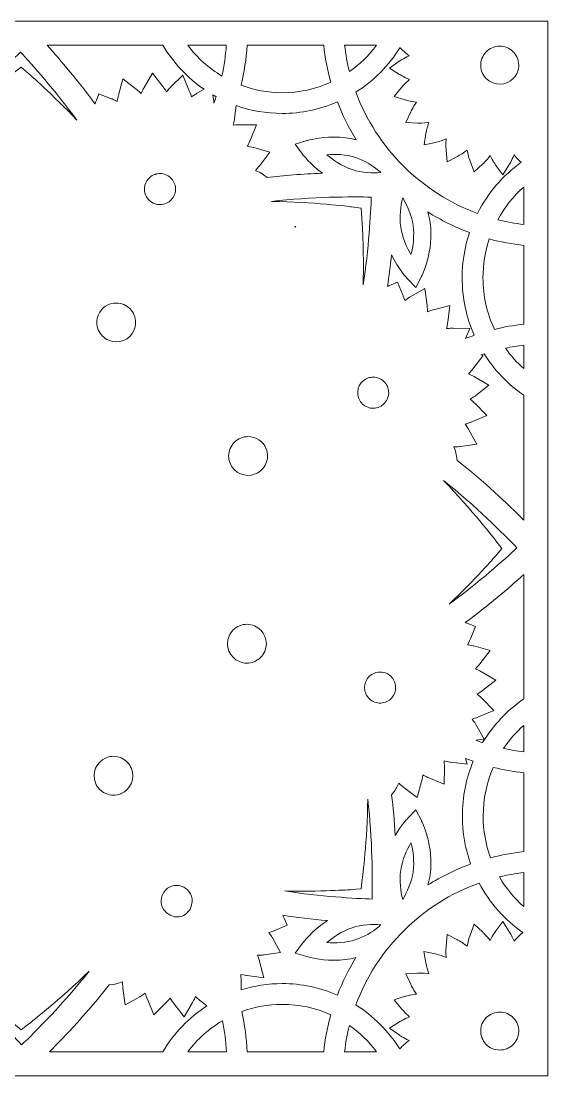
# Model space of a CAD drawing. Header units: millimetres. Extents: x 107 to 801, y -102 to 972.
# Drawn here: x 291.4 to 443.8, y -101.2 to 203.6 of the extents above; entities that cross this region are included whole.
import ezdxf

# ---------------------------------------------------------------- set-up
doc = ezdxf.new("R2010")
doc.units = ezdxf.units.MM
doc.header["$MEASUREMENT"] = 0
doc.layers.add('Layer 13', color=7, linetype='Continuous')

msp = doc.modelspace()

# ---------------------------------------------------------------- linework, layer by layer
at = {"layer": 'Layer 13', "lineweight": 0}
msp.add_lwpolyline([(138.98, 203.63), (138.98, -101.17), (443.78, -101.17), (443.78, 203.63), (138.98, 203.63)], dxfattribs=at)
for points, knots in [([(332.4, 196.63), (335.42, 191.56), (339.48, 187.24), (344.31, 183.94), (344.31, 183.94), (342.24, 182.76), (342.24, 182.76), (342.09, 182.68), (341.5, 182.34), (340.66, 181.73), (340.37, 182.72), (340.11, 183.36), (340.05, 183.52), (340.05, 183.52), (338.17, 187.99), (338.17, 187.99), (338.17, 187.99), (334.72, 184.59), (334.72, 184.59), (334.69, 184.57), (334.17, 184.06), (333.46, 183.18), (332.87, 184.15), (332.43, 184.72), (332.41, 184.75), (332.41, 184.75), (329.44, 188.59), (329.44, 188.59), (329.44, 188.59), (326.98, 184.41), (326.98, 184.41), (326.96, 184.38), (326.59, 183.75), (326.13, 182.72), (325.39, 183.44), (324.84, 183.86), (324.71, 183.97), (324.71, 183.97), (320.85, 186.9), (320.85, 186.9), (320.85, 186.9), (319.55, 182.23), (319.55, 182.23), (319.53, 182.13), (319.34, 181.45), (319.18, 180.38), (318.27, 180.88), (317.63, 181.15), (317.48, 181.21), (317.48, 181.21), (313.92, 182.66), (313.92, 182.66), (313.92, 182.66), (313.18, 180.78), (313.18, 180.78), (313.08, 180.52), (312.98, 180.26), (312.87, 180), (312.84, 179.91), (312.8, 179.82), (312.76, 179.73), (307.98, 186.27), (302.86, 192.26), (298.92, 196.63), (298.92, 196.63), (332.4, 196.63), (332.4, 196.63)], [0, 0, 0, 0, 1, 1, 1, 2, 2, 2, 3, 3, 3, 4, 4, 4, 5, 5, 5, 6, 6, 6, 7, 7, 7, 8, 8, 8, 9, 9, 9, 10, 10, 10, 11, 11, 11, 12, 12, 12, 13, 13, 13, 14, 14, 14, 15, 15, 15, 16, 16, 16, 17, 17, 17, 18, 18, 18, 19, 19, 19, 20, 20, 20, 21, 21, 21, 22, 22, 22, 22]), ([(350.74, 196.63), (350.55, 193.65), (350.12, 190.67), (349.48, 187.75), (345.66, 190.03), (342.29, 193.07), (339.62, 196.63), (339.62, 196.63), (350.74, 196.63), (350.74, 196.63)], [0, 0, 0, 0, 1, 1, 1, 2, 2, 2, 3, 3, 3, 3]), ([(356.76, 196.63), (356.76, 196.63), (378.93, 196.63), (378.93, 196.63), (379.31, 193.04), (380, 189.47), (380.98, 186), (376.54, 183.97), (371.81, 182.95), (366.9, 182.95), (362.82, 182.95), (358.82, 183.67), (355.02, 185.09), (355.94, 188.86), (356.52, 192.74), (356.76, 196.63)], [0, 0, 0, 0, 1, 1, 1, 2, 2, 2, 3, 3, 3, 4, 4, 4, 5, 5, 5, 5]), ([(394.19, 196.63), (392.01, 193.72), (389.34, 191.15), (386.37, 189.07), (385.73, 191.55), (385.26, 194.09), (384.96, 196.63), (384.96, 196.63), (394.19, 196.63), (394.19, 196.63)], [0, 0, 0, 0, 1, 1, 1, 2, 2, 2, 3, 3, 3, 3]), ([(400.99, 195.96), (400.99, 195.96), (401.14, 195.79), (401.14, 195.79), (401.19, 195.74), (402.08, 194.78), (403.6, 193.62), (401.88, 192.81), (400.81, 192.05), (400.75, 192.01), (400.75, 192.01), (398, 190.04), (398, 190.04), (398, 190.04), (400.85, 188.23), (400.85, 188.23), (401, 188.13), (402.08, 187.46), (403.78, 186.76), (402.33, 185.53), (401.49, 184.52), (401.45, 184.47), (401.45, 184.47), (399.31, 181.86), (399.31, 181.86), (399.31, 181.86), (402.53, 180.84), (402.53, 180.84), (402.6, 180.82), (403.85, 180.43), (405.74, 180.19), (404.66, 178.63), (404.12, 177.43), (404.09, 177.37), (404.09, 177.37), (402.7, 174.3), (402.7, 174.3), (402.7, 174.3), (406.07, 174.15), (406.07, 174.15), (406.24, 174.14), (407.52, 174.09), (409.35, 174.34), (408.71, 172.55), (408.49, 171.26), (408.48, 171.19), (408.48, 171.19), (407.94, 167.87), (407.94, 167.87), (407.94, 167.87), (411.23, 168.59), (411.23, 168.59), (411.41, 168.63), (412.66, 168.92), (414.35, 169.62), (414.2, 167.73), (414.32, 166.42), (414.33, 166.35), (414.33, 166.35), (414.67, 163.01), (414.67, 163.01), (414.67, 163.01), (417.66, 164.55), (417.66, 164.55), (417.81, 164.63), (418.94, 165.22), (420.4, 166.36), (420.75, 164.49), (421.21, 163.26), (421.24, 163.19), (421.24, 163.19), (422.43, 160.05), (422.43, 160.05), (422.43, 160.05), (424.89, 162.29), (424.89, 162.29), (424.94, 162.33), (425.18, 162.55), (425.56, 162.95), (425.91, 163.31), (426.47, 163.93), (427.1, 164.76), (427.89, 163.11), (428.62, 162.06), (428.73, 161.91), (428.73, 161.91), (430.69, 159.19), (430.69, 159.19), (430.69, 159.19), (432.51, 162.02), (432.51, 162.02), (432.61, 162.17), (433.29, 163.25), (433.98, 164.95), (434.88, 163.89), (435.67, 163.16), (436.05, 162.82), (430.72, 159.01), (426.38, 153.94), (423.41, 148.06), (415.44, 150.98), (408.06, 155.69), (402.01, 161.71), (395.94, 167.74), (391.18, 175.13), (388.22, 183.1), (393.39, 186.36), (397.78, 190.78), (400.99, 195.96)], [0, 0, 0, 0, 1, 1, 1, 2, 2, 2, 3, 3, 3, 4, 4, 4, 5, 5, 5, 6, 6, 6, 7, 7, 7, 8, 8, 8, 9, 9, 9, 10, 10, 10, 11, 11, 11, 12, 12, 12, 13, 13, 13, 14, 14, 14, 15, 15, 15, 16, 16, 16, 17, 17, 17, 18, 18, 18, 19, 19, 19, 20, 20, 20, 21, 21, 21, 22, 22, 22, 23, 23, 23, 24, 24, 24, 25, 25, 25, 26, 26, 26, 27, 27, 27, 28, 28, 28, 29, 29, 29, 30, 30, 30, 31, 31, 31, 32, 32, 32, 33, 33, 33, 34, 34, 34, 35, 35, 35, 36, 36, 36, 36]), ([(425.84, 194.67), (426.89, 195.77), (428.31, 196.38), (429.84, 196.38), (431.26, 196.38), (432.61, 195.84), (433.63, 194.87), (434.7, 193.87), (435.31, 192.51), (435.35, 191.04), (435.39, 189.57), (434.85, 188.18), (433.84, 187.12), (431.75, 184.92), (428.25, 184.83), (426.04, 186.91), (424.98, 187.92), (424.37, 189.28), (424.33, 190.75), (424.29, 192.21), (424.83, 193.6), (425.84, 194.67)], [0, 0, 0, 0, 1, 1, 1, 2, 2, 2, 3, 3, 3, 4, 4, 4, 5, 5, 5, 6, 6, 6, 7, 7, 7, 7]), ([(291.21, 194.67), (294.41, 191.21), (301.31, 183.53), (307.48, 175.05), (300.4, 182.52), (293.94, 188.13), (293.55, 188.46), (293.55, 188.46), (291.39, 190.33), (291.39, 190.33), (291.39, 190.33), (289.13, 188.59), (289.13, 188.59), (288.65, 188.22), (280.21, 181.71), (271.7, 173.37), (278.83, 182.47), (287.37, 190.97), (291.21, 194.67)], [0, 0, 0, 0, 1, 1, 1, 2, 2, 2, 3, 3, 3, 4, 4, 4, 5, 5, 5, 6, 6, 6, 6]), ([(347.83, 181.79), (347.61, 181.16), (347.39, 180.53), (347.16, 179.9), (347.14, 180.13), (347.12, 180.28), (347.11, 180.35), (347.11, 180.35), (346.84, 182.34), (346.84, 182.34), (347.16, 182.15), (347.49, 181.97), (347.83, 181.79)], [0, 0, 0, 0, 1, 1, 1, 2, 2, 2, 3, 3, 3, 4, 4, 4, 4]), ([(353.12, 175.46), (353.12, 175.46), (353.59, 179.22), (353.59, 179.22), (357.86, 177.71), (362.33, 176.95), (366.9, 176.95), (372.46, 176.95), (377.83, 178.07), (382.88, 180.28), (384.34, 176.48), (386.17, 172.82), (388.32, 169.35), (386.3, 169.87), (384.15, 170.13), (381.89, 170.13), (377.58, 170.13), (374.41, 169.18), (374.06, 169.08), (374.06, 169.08), (370.69, 168.04), (370.69, 168.04), (370.69, 168.04), (372.79, 165.2), (372.79, 165.2), (372.89, 165.06), (374.96, 162.29), (378.53, 159.67), (372.75, 159.45), (367.39, 159.03), (362.54, 158.41), (362.54, 158.41), (361.53, 159.24), (361.53, 159.24), (361.53, 159.24), (360.85, 159.66), (360.85, 159.66), (360.7, 159.74), (360.1, 160.09), (359.16, 160.5), (359.95, 161.33), (360.39, 161.9), (360.41, 161.93), (360.41, 161.93), (363.33, 165.79), (363.33, 165.79), (363.33, 165.79), (358.68, 167.09), (358.68, 167.09), (358.58, 167.11), (357.89, 167.3), (356.82, 167.47), (356.99, 167.79), (357.13, 168.06), (357.24, 168.28), (357.45, 168.7), (357.58, 168.99), (357.64, 169.14), (357.64, 169.14), (359.48, 173.66), (359.48, 173.66), (359.48, 173.66), (354.64, 173.7), (354.64, 173.7), (354.64, 173.7), (354.6, 173.7), (354.6, 173.7), (354.29, 173.7), (353.63, 173.68), (352.75, 173.59), (353, 174.6), (353.09, 175.29), (353.12, 175.46)], [0, 0, 0, 0, 1, 1, 1, 2, 2, 2, 3, 3, 3, 4, 4, 4, 5, 5, 5, 6, 6, 6, 7, 7, 7, 8, 8, 8, 9, 9, 9, 10, 10, 10, 11, 11, 11, 12, 12, 12, 13, 13, 13, 14, 14, 14, 15, 15, 15, 16, 16, 16, 17, 17, 17, 18, 18, 18, 19, 19, 19, 20, 20, 20, 21, 21, 21, 22, 22, 22, 23, 23, 23, 24, 24, 24, 24]), ([(387.12, 160.73), (384.15, 161.71), (381.67, 163.43), (379.83, 165.03), (382.26, 165.24), (385.28, 165.15), (388.25, 164.17), (390.66, 163.38), (393.02, 162.01), (395.27, 160.09), (395.34, 160.02), (395.41, 159.94), (395.48, 159.87), (393.07, 159.67), (390.08, 159.76), (387.12, 160.73)], [0, 0, 0, 0, 1, 1, 1, 2, 2, 2, 3, 3, 3, 4, 4, 4, 5, 5, 5, 5]), ([(329.58, 151.06), (327.35, 152.16), (326.44, 154.87), (327.54, 157.09), (328.07, 158.16), (328.99, 158.97), (330.13, 159.35), (330.6, 159.51), (331.09, 159.59), (331.57, 159.59), (332.25, 159.59), (332.93, 159.43), (333.56, 159.12), (334.59, 158.6), (335.38, 157.72), (335.78, 156.64), (336.21, 155.46), (336.14, 154.2), (335.59, 153.08), (335.06, 152.01), (334.14, 151.21), (333, 150.83), (331.87, 150.44), (330.65, 150.53), (329.58, 151.06)], [0, 0, 0, 0, 1, 1, 1, 2, 2, 2, 3, 3, 3, 4, 4, 4, 5, 5, 5, 6, 6, 6, 7, 7, 7, 8, 8, 8, 8]), ([(436.78, 144.87), (434.25, 145.16), (431.74, 145.63), (429.26, 146.25), (431.2, 149.79), (433.76, 153.01), (436.78, 155.68), (436.78, 155.68), (436.78, 144.87), (436.78, 144.87)], [0, 0, 0, 0, 1, 1, 1, 2, 2, 2, 3, 3, 3, 3]), ([(363.85, 151.51), (375.31, 152.91), (387.36, 152.88), (392.69, 152.77), (392.51, 148.07), (391.95, 137.76), (390.32, 127.4), (390.6, 137.69), (389.99, 146.22), (389.95, 146.73), (389.95, 146.73), (389.75, 149.57), (389.75, 149.57), (389.75, 149.57), (386.92, 149.95), (386.92, 149.95), (386.45, 150.01), (375.77, 151.39), (363.85, 151.51)], [0, 0, 0, 0, 1, 1, 1, 2, 2, 2, 3, 3, 3, 4, 4, 4, 5, 5, 5, 6, 6, 6, 6]), ([(404.17, 136.17), (402.91, 138.25), (401.64, 140.99), (401.19, 144.09), (400.74, 147.19), (401.17, 150.17), (401.79, 152.53), (403.05, 150.44), (404.32, 147.71), (404.77, 144.61), (404.77, 144.61), (404.77, 144.61), (404.77, 144.61), (405.22, 141.51), (404.79, 138.53), (404.17, 136.17)], [0, 0, 0, 0, 1, 1, 1, 2, 2, 2, 3, 3, 3, 4, 4, 4, 5, 5, 5, 5]), ([(416.33, 114.89), (416.31, 114.89), (416.29, 114.89), (416.27, 114.89), (416.06, 114.89), (415.4, 114.88), (414.44, 114.78), (414.69, 115.78), (414.78, 116.47), (414.8, 116.64), (414.8, 116.64), (415.42, 121.44), (415.42, 121.44), (415.42, 121.44), (410.72, 120.23), (410.72, 120.23), (410.68, 120.22), (409.98, 120.04), (408.93, 119.63), (408.91, 120.76), (408.81, 121.48), (408.8, 121.52), (408.8, 121.52), (408.15, 126.32), (408.15, 126.32), (408.15, 126.32), (403.92, 123.93), (403.92, 123.93), (403.78, 123.85), (403.18, 123.5), (402.35, 122.9), (402.04, 123.99), (401.76, 124.65), (401.74, 124.69), (401.74, 124.69), (400.26, 128.22), (400.26, 128.22), (400.26, 128.22), (398.4, 127.42), (398.4, 127.42), (398.15, 127.3), (397.89, 127.19), (397.63, 127.09), (397.63, 127.09), (397.36, 126.97), (397.36, 126.97), (397.81, 129.85), (398.2, 132.9), (398.54, 136.07), (400.53, 131.96), (403, 129.34), (403.13, 129.2), (403.13, 129.2), (405.56, 126.65), (405.56, 126.65), (405.56, 126.65), (407.17, 129.79), (407.17, 129.79), (407.32, 130.09), (410.9, 137.22), (409.72, 145.33), (409.56, 146.38), (409.33, 147.43), (409.03, 148.48), (412.83, 146.08), (416.88, 144.08), (421.09, 142.51), (419.69, 138.31), (418.98, 133.92), (418.98, 129.45), (418.98, 123.66), (420.15, 118.08), (422.46, 112.84), (421.62, 112.55), (420.79, 112.25), (419.98, 111.93), (419.98, 111.93), (421.17, 114.84), (421.17, 114.84), (421.17, 114.84), (416.33, 114.89), (416.33, 114.89)], [0, 0, 0, 0, 1, 1, 1, 2, 2, 2, 3, 3, 3, 4, 4, 4, 5, 5, 5, 6, 6, 6, 7, 7, 7, 8, 8, 8, 9, 9, 9, 10, 10, 10, 11, 11, 11, 12, 12, 12, 13, 13, 13, 14, 14, 14, 15, 15, 15, 16, 16, 16, 17, 17, 17, 18, 18, 18, 19, 19, 19, 20, 20, 20, 21, 21, 21, 22, 22, 22, 23, 23, 23, 24, 24, 24, 25, 25, 25, 26, 26, 26, 27, 27, 27, 27]), ([(370.88, 144.29), (370.8, 144.21), (370.73, 144.12), (370.66, 144.04), (370.64, 144.13), (370.62, 144.22), (370.59, 144.3), (370.68, 144.3), (370.78, 144.29), (370.88, 144.29)], [0, 0, 0, 0, 1, 1, 1, 2, 2, 2, 3, 3, 3, 3]), ([(436.78, 116.04), (433.93, 115.74), (431.08, 115.24), (428.29, 114.56), (426.1, 119.23), (424.99, 124.24), (424.99, 129.45), (424.99, 133.3), (425.61, 137.07), (426.82, 140.68), (430.09, 139.81), (433.43, 139.18), (436.78, 138.83), (436.78, 138.83), (436.78, 116.04), (436.78, 116.04)], [0, 0, 0, 0, 1, 1, 1, 2, 2, 2, 3, 3, 3, 4, 4, 4, 5, 5, 5, 5]), ([(316.72, 111.39), (315.33, 111.98), (314.26, 113.06), (313.7, 114.45), (313.14, 115.84), (313.15, 117.37), (313.74, 118.75), (314.62, 120.83), (316.65, 122.17), (318.92, 122.17), (319.66, 122.17), (320.38, 122.02), (321.06, 121.74), (321.06, 121.74), (321.09, 121.73), (321.09, 121.73), (322.47, 121.14), (323.54, 120.05), (324.11, 118.66), (324.67, 117.27), (324.66, 115.75), (324.07, 114.37), (322.87, 111.53), (319.58, 110.19), (316.72, 111.39)], [0, 0, 0, 0, 1, 1, 1, 2, 2, 2, 3, 3, 3, 4, 4, 4, 5, 5, 5, 6, 6, 6, 7, 7, 7, 8, 8, 8, 8]), ([(436.78, 103.22), (434.79, 104.98), (433.01, 106.95), (431.47, 109.12), (433.24, 109.5), (435.01, 109.79), (436.78, 110), (436.78, 110), (436.78, 103.22), (436.78, 103.22)], [0, 0, 0, 0, 1, 1, 1, 2, 2, 2, 3, 3, 3, 3]), ([(436.78, 59.42), (432.34, 63.88), (425.13, 70.78), (417.48, 76.7), (417.48, 76.7), (417.36, 78.01), (417.36, 78.01), (417.36, 78.01), (417.18, 78.77), (417.18, 78.77), (417.13, 78.93), (416.95, 79.6), (416.58, 80.57), (417.62, 80.59), (418.3, 80.67), (418.47, 80.7), (418.47, 80.7), (423.26, 81.35), (423.26, 81.35), (423.26, 81.35), (420.89, 85.56), (420.89, 85.56), (420.87, 85.59), (420.52, 86.23), (419.84, 87.15), (420.19, 87.25), (420.49, 87.35), (420.72, 87.43), (421.16, 87.58), (421.46, 87.69), (421.6, 87.75), (421.6, 87.75), (426.1, 89.64), (426.1, 89.64), (426.1, 89.64), (422.71, 93.1), (422.71, 93.1), (422.59, 93.22), (422.1, 93.71), (421.3, 94.36), (422.19, 94.9), (422.74, 95.31), (422.88, 95.42), (422.88, 95.42), (426.7, 98.39), (426.7, 98.39), (426.7, 98.39), (422.53, 100.84), (422.53, 100.84), (422.5, 100.86), (421.88, 101.23), (420.84, 101.69), (421.55, 102.44), (421.98, 102.98), (422.09, 103.12), (422.09, 103.12), (425.02, 106.98), (425.02, 106.98), (425.02, 106.98), (424.39, 107.15), (424.39, 107.15), (424.69, 107.26), (425, 107.36), (425.32, 107.47), (428.28, 102.78), (432.22, 98.68), (436.78, 95.56), (436.78, 95.56), (436.78, 59.42), (436.78, 59.42)], [0, 0, 0, 0, 1, 1, 1, 2, 2, 2, 3, 3, 3, 4, 4, 4, 5, 5, 5, 6, 6, 6, 7, 7, 7, 8, 8, 8, 9, 9, 9, 10, 10, 10, 11, 11, 11, 12, 12, 12, 13, 13, 13, 14, 14, 14, 15, 15, 15, 16, 16, 16, 17, 17, 17, 18, 18, 18, 19, 19, 19, 20, 20, 20, 21, 21, 21, 22, 22, 22, 23, 23, 23, 23]), ([(397.49, 97.69), (397.86, 96.6), (397.79, 95.42), (397.31, 94.37), (396.78, 93.23), (395.84, 92.39), (394.66, 91.99), (393.53, 91.61), (392.31, 91.69), (391.24, 92.22), (390.16, 92.76), (389.36, 93.67), (388.98, 94.81), (388.19, 97.16), (389.46, 99.72), (391.81, 100.51), (392.27, 100.67), (392.76, 100.75), (393.24, 100.75), (393.93, 100.75), (394.6, 100.59), (395.23, 100.28), (396.31, 99.75), (397.11, 98.83), (397.49, 97.69)], [0, 0, 0, 0, 1, 1, 1, 2, 2, 2, 3, 3, 3, 4, 4, 4, 5, 5, 5, 6, 6, 6, 7, 7, 7, 8, 8, 8, 8]), ([(351.87, 80.15), (352.45, 81.53), (353.54, 82.6), (354.93, 83.16), (355.6, 83.43), (356.3, 83.57), (357.02, 83.57), (359.31, 83.57), (361.36, 82.21), (362.22, 80.12), (362.22, 80.12), (362.24, 80.07), (362.24, 80.07), (362.8, 78.68), (362.79, 77.15), (362.2, 75.77), (361.62, 74.39), (360.53, 73.32), (359.14, 72.76), (356.29, 71.6), (353.01, 72.98), (351.83, 75.85), (351.27, 77.24), (351.28, 78.77), (351.87, 80.15)], [0, 0, 0, 0, 1, 1, 1, 2, 2, 2, 3, 3, 3, 4, 4, 4, 5, 5, 5, 6, 6, 6, 7, 7, 7, 8, 8, 8, 8]), ([(415.2, 35.13), (422.67, 42.21), (428.28, 48.67), (428.61, 49.06), (428.61, 49.06), (430.47, 51.22), (430.47, 51.22), (430.47, 51.22), (428.74, 53.48), (428.74, 53.48), (428.37, 53.96), (421.87, 62.39), (413.53, 70.9), (422.62, 63.78), (431.12, 55.24), (434.82, 51.4), (431.36, 48.2), (423.68, 41.31), (415.2, 35.13)], [0, 0, 0, 0, 1, 1, 1, 2, 2, 2, 3, 3, 3, 4, 4, 4, 5, 5, 5, 6, 6, 6, 6]), ([(436.78, 7.77), (432, 4.48), (427.91, 0.13), (424.9, -4.87), (424.24, -4.64), (423.59, -4.41), (422.94, -4.17), (422.94, -4.17), (425.29, -3.84), (425.29, -3.84), (425.29, -3.84), (422.91, 0.37), (422.91, 0.37), (422.83, 0.52), (422.48, 1.12), (421.87, 1.95), (422.87, 2.24), (423.51, 2.5), (423.67, 2.56), (423.67, 2.56), (428.14, 4.44), (428.14, 4.44), (428.14, 4.44), (424.74, 7.9), (424.74, 7.9), (424.62, 8.02), (424.13, 8.5), (423.33, 9.15), (424.22, 9.69), (424.77, 10.1), (424.9, 10.2), (424.9, 10.2), (428.73, 13.17), (428.73, 13.17), (428.73, 13.17), (424.56, 15.63), (424.56, 15.63), (424.47, 15.68), (423.86, 16.04), (422.87, 16.48), (423.58, 17.22), (424.01, 17.76), (424.11, 17.9), (424.11, 17.9), (427.05, 21.76), (427.05, 21.76), (427.05, 21.76), (422.37, 23.06), (422.37, 23.06), (422.21, 23.1), (421.55, 23.28), (420.53, 23.44), (421.03, 24.35), (421.29, 24.98), (421.36, 25.13), (421.36, 25.13), (422.81, 28.68), (422.81, 28.68), (422.81, 28.68), (420.92, 29.43), (420.92, 29.43), (420.67, 29.53), (420.41, 29.63), (420.15, 29.74), (420.06, 29.77), (419.97, 29.81), (419.88, 29.85), (426.42, 34.63), (432.41, 39.75), (436.78, 43.69), (436.78, 43.69), (436.78, 7.77), (436.78, 7.77)], [0, 0, 0, 0, 1, 1, 1, 2, 2, 2, 3, 3, 3, 4, 4, 4, 5, 5, 5, 6, 6, 6, 7, 7, 7, 8, 8, 8, 9, 9, 9, 10, 10, 10, 11, 11, 11, 12, 12, 12, 13, 13, 13, 14, 14, 14, 15, 15, 15, 16, 16, 16, 17, 17, 17, 18, 18, 18, 19, 19, 19, 20, 20, 20, 21, 21, 21, 22, 22, 22, 23, 23, 23, 24, 24, 24, 24]), ([(351.54, 25.89), (352.12, 27.27), (353.21, 28.34), (354.6, 28.91), (355.99, 29.47), (357.52, 29.46), (358.9, 28.87), (361.73, 27.67), (363.08, 24.39), (361.9, 21.56), (361.9, 21.56), (361.88, 21.51), (361.88, 21.51), (361.29, 20.13), (360.2, 19.07), (358.81, 18.5), (357.42, 17.94), (355.9, 17.95), (354.52, 18.54), (351.68, 19.74), (350.34, 23.03), (351.54, 25.89)], [0, 0, 0, 0, 1, 1, 1, 2, 2, 2, 3, 3, 3, 4, 4, 4, 5, 5, 5, 6, 6, 6, 7, 7, 7, 7]), ([(393.23, 7.02), (392.16, 7.55), (391.36, 8.47), (390.97, 9.61), (390.59, 10.74), (390.67, 11.96), (391.21, 13.03), (391.97, 14.58), (393.52, 15.53), (395.25, 15.53), (395.94, 15.53), (396.61, 15.38), (397.24, 15.07), (398.31, 14.53), (399.11, 13.62), (399.5, 12.48), (399.88, 11.34), (399.8, 10.12), (399.27, 9.05), (398.75, 8.02), (397.87, 7.23), (396.78, 6.83), (395.61, 6.4), (394.35, 6.46), (393.23, 7.02)], [0, 0, 0, 0, 1, 1, 1, 2, 2, 2, 3, 3, 3, 4, 4, 4, 5, 5, 5, 6, 6, 6, 7, 7, 7, 8, 8, 8, 8]), ([(436.78, -7.53), (434.83, -7.3), (432.89, -6.97), (430.97, -6.55), (432.63, -4.08), (434.57, -1.85), (436.78, 0.11), (436.78, 0.11), (436.78, -7.53), (436.78, -7.53)], [0, 0, 0, 0, 1, 1, 1, 2, 2, 2, 3, 3, 3, 3]), ([(320.29, -19.6), (320.29, -19.6), (320.21, -19.63), (320.21, -19.63), (318.83, -20.19), (317.3, -20.18), (315.92, -19.6), (314.54, -19.01), (313.47, -17.92), (312.91, -16.53), (311.75, -13.68), (313.13, -10.4), (316, -9.23), (316.68, -8.95), (317.39, -8.81), (318.11, -8.81), (318.86, -8.81), (319.6, -8.96), (320.3, -9.26), (321.68, -9.85), (322.75, -10.93), (323.31, -12.32), (324.47, -15.17), (323.1, -18.44), (320.29, -19.6)], [0, 0, 0, 0, 1, 1, 1, 2, 2, 2, 3, 3, 3, 4, 4, 4, 5, 5, 5, 6, 6, 6, 7, 7, 7, 8, 8, 8, 8]), ([(419.98, -9.46), (420.7, -9.74), (421.44, -10.01), (422.17, -10.27), (420.09, -15.29), (419.03, -20.6), (419.03, -26.08), (419.03, -30.83), (419.84, -35.48), (421.42, -39.93), (417.1, -41.51), (412.96, -43.54), (409.06, -46), (409.35, -44.98), (409.57, -43.96), (409.72, -42.95), (410.9, -34.84), (407.32, -27.71), (407.17, -27.41), (407.17, -27.41), (405.56, -24.27), (405.56, -24.27), (405.56, -24.27), (403.13, -26.82), (403.13, -26.82), (403.04, -26.92), (401.33, -28.72), (399.61, -31.66), (399.37, -27.48), (399.02, -23.55), (398.56, -19.93), (398.56, -19.93), (399.39, -18.92), (399.39, -18.92), (399.39, -18.92), (399.8, -18.25), (399.8, -18.25), (399.89, -18.1), (400.23, -17.5), (400.65, -16.55), (401.4, -17.27), (401.95, -17.7), (402.08, -17.8), (402.08, -17.8), (405.94, -20.73), (405.94, -20.73), (405.94, -20.73), (407.23, -16.07), (407.23, -16.07), (407.26, -15.97), (407.45, -15.28), (407.62, -14.21), (407.94, -14.38), (408.21, -14.52), (408.43, -14.63), (408.87, -14.85), (409.17, -14.98), (409.29, -15.03), (409.29, -15.03), (413.8, -16.87), (413.8, -16.87), (413.8, -16.87), (413.85, -12.03), (413.85, -12.03), (413.85, -11.85), (413.85, -11.16), (413.74, -10.14), (414.75, -10.39), (415.43, -10.48), (415.61, -10.51), (415.61, -10.51), (420.41, -11.11), (420.41, -11.11), (420.41, -11.11), (419.98, -9.46), (419.98, -9.46)], [0, 0, 0, 0, 1, 1, 1, 2, 2, 2, 3, 3, 3, 4, 4, 4, 5, 5, 5, 6, 6, 6, 7, 7, 7, 8, 8, 8, 9, 9, 9, 10, 10, 10, 11, 11, 11, 12, 12, 12, 13, 13, 13, 14, 14, 14, 15, 15, 15, 16, 16, 16, 17, 17, 17, 18, 18, 18, 19, 19, 19, 20, 20, 20, 21, 21, 21, 22, 22, 22, 23, 23, 23, 24, 24, 24, 25, 25, 25, 25]), ([(436.78, -36.36), (433.54, -36.71), (430.32, -37.3), (427.17, -38.13), (425.76, -34.28), (425.05, -30.23), (425.05, -26.08), (425.05, -21.18), (426.03, -16.45), (427.98, -12.01), (430.87, -12.73), (433.82, -13.26), (436.78, -13.57), (436.78, -13.57), (436.78, -36.36), (436.78, -36.36)], [0, 0, 0, 0, 1, 1, 1, 2, 2, 2, 3, 3, 3, 4, 4, 4, 5, 5, 5, 5]), ([(386.88, -47.34), (386.88, -47.34), (389.72, -47.13), (389.72, -47.13), (389.72, -47.13), (390.09, -44.31), (390.09, -44.31), (390.17, -43.71), (391.54, -33.14), (391.66, -21.23), (393.06, -32.7), (393.03, -44.74), (392.92, -50.08), (388.22, -49.9), (377.91, -49.34), (367.54, -47.71), (377.83, -47.98), (386.37, -47.38), (386.88, -47.34)], [0, 0, 0, 0, 1, 1, 1, 2, 2, 2, 3, 3, 3, 4, 4, 4, 5, 5, 5, 6, 6, 6, 6]), ([(404.77, -42.23), (404.32, -45.33), (403.05, -48.06), (401.79, -50.15), (401.17, -47.79), (400.74, -44.8), (401.19, -41.71), (401.64, -38.61), (402.91, -35.87), (404.17, -33.79), (404.79, -36.15), (405.22, -39.13), (404.77, -42.23)], [0, 0, 0, 0, 1, 1, 1, 2, 2, 2, 3, 3, 3, 4, 4, 4, 4]), ([(436.78, -52.26), (434.01, -49.8), (431.62, -46.87), (429.76, -43.67), (432.07, -43.11), (434.43, -42.68), (436.78, -42.41), (436.78, -42.41), (436.78, -52.26), (436.78, -52.26)], [0, 0, 0, 0, 1, 1, 1, 2, 2, 2, 3, 3, 3, 3]), ([(436.3, -59.94), (436.24, -59.98), (435.22, -60.82), (433.98, -62.27), (433.29, -60.58), (432.61, -59.49), (432.51, -59.34), (432.51, -59.34), (430.69, -56.51), (430.69, -56.51), (430.69, -56.51), (428.73, -59.24), (428.73, -59.24), (428.69, -59.3), (427.92, -60.37), (427.1, -62.09), (426.47, -61.26), (425.91, -60.64), (425.56, -60.28), (425.17, -59.86), (424.92, -59.64), (424.92, -59.63), (424.92, -59.63), (422.43, -57.37), (422.43, -57.37), (422.43, -57.37), (421.24, -60.51), (421.24, -60.51), (421.21, -60.58), (420.75, -61.81), (420.4, -63.68), (418.94, -62.55), (417.81, -61.96), (417.66, -61.88), (417.66, -61.88), (414.67, -60.33), (414.67, -60.33), (414.67, -60.33), (414.33, -63.68), (414.33, -63.68), (414.32, -63.75), (414.2, -65.05), (414.35, -66.95), (412.66, -66.25), (411.41, -65.95), (411.23, -65.91), (411.23, -65.91), (407.93, -65.19), (407.93, -65.19), (407.93, -65.19), (408.48, -68.52), (408.48, -68.52), (408.49, -68.58), (408.71, -69.88), (409.35, -71.66), (407.52, -71.42), (406.25, -71.46), (406.07, -71.47), (406.07, -71.47), (402.7, -71.63), (402.7, -71.63), (402.7, -71.63), (404.09, -74.69), (404.09, -74.69), (404.12, -74.76), (404.66, -75.95), (405.74, -77.51), (403.85, -77.75), (402.6, -78.15), (402.53, -78.17), (402.53, -78.17), (399.31, -79.19), (399.31, -79.19), (399.31, -79.19), (401.45, -81.79), (401.45, -81.79), (401.49, -81.85), (402.33, -82.86), (403.78, -84.09), (402.08, -84.78), (401, -85.46), (400.85, -85.55), (400.85, -85.55), (398, -87.37), (398, -87.37), (398, -87.37), (400.75, -89.33), (400.75, -89.33), (400.81, -89.37), (401.88, -90.13), (403.6, -90.95), (402.08, -92.1), (401.19, -93.06), (401.15, -93.12), (401.15, -93.12), (400.91, -93.37), (400.91, -93.37), (397.69, -88.24), (393.34, -83.87), (388.22, -80.64), (394.27, -64.36), (407.5, -51.29), (423.85, -45.44), (426.89, -51.14), (431.25, -56.07), (436.53, -59.75), (436.53, -59.75), (436.3, -59.94), (436.3, -59.94)], [0, 0, 0, 0, 1, 1, 1, 2, 2, 2, 3, 3, 3, 4, 4, 4, 5, 5, 5, 6, 6, 6, 7, 7, 7, 8, 8, 8, 9, 9, 9, 10, 10, 10, 11, 11, 11, 12, 12, 12, 13, 13, 13, 14, 14, 14, 15, 15, 15, 16, 16, 16, 17, 17, 17, 18, 18, 18, 19, 19, 19, 20, 20, 20, 21, 21, 21, 22, 22, 22, 23, 23, 23, 24, 24, 24, 25, 25, 25, 26, 26, 26, 27, 27, 27, 28, 28, 28, 29, 29, 29, 30, 30, 30, 31, 31, 31, 32, 32, 32, 33, 33, 33, 34, 34, 34, 35, 35, 35, 36, 36, 36, 36]), ([(332.37, -48.63), (332.9, -47.55), (333.82, -46.75), (334.96, -46.37), (335.42, -46.21), (335.9, -46.13), (336.39, -46.13), (338.33, -46.13), (340.04, -47.36), (340.66, -49.2), (341.02, -50.26), (340.93, -51.43), (340.4, -52.68), (340.12, -53.34), (339.23, -54.5), (337.94, -54.99), (336.89, -55.39), (335.75, -55.29), (334.53, -54.7), (333.38, -54.15), (332.53, -53.21), (332.14, -52.05), (331.75, -50.92), (331.84, -49.7), (332.37, -48.63)], [0, 0, 0, 0, 1, 1, 1, 2, 2, 2, 3, 3, 3, 4, 4, 4, 5, 5, 5, 6, 6, 6, 7, 7, 7, 8, 8, 8, 8]), ([(366.9, -74.49), (362.84, -74.49), (358.86, -75.1), (355.01, -76.29), (355.01, -76.29), (355.04, -73.72), (355.04, -73.72), (355.04, -73.61), (355.04, -72.91), (354.92, -71.83), (355.93, -72.08), (356.61, -72.17), (356.78, -72.19), (356.78, -72.19), (361.59, -72.81), (361.59, -72.81), (361.59, -72.81), (360.38, -68.12), (360.38, -68.12), (360.37, -68.07), (360.19, -67.37), (359.78, -66.32), (360.91, -66.3), (361.63, -66.2), (361.67, -66.19), (361.67, -66.19), (366.47, -65.54), (366.47, -65.54), (366.47, -65.54), (364.09, -61.32), (364.09, -61.32), (364.03, -61.23), (363.68, -60.62), (363.04, -59.74), (364.04, -59.46), (364.68, -59.2), (364.83, -59.13), (364.83, -59.13), (368.37, -57.65), (368.37, -57.65), (368.37, -57.65), (367.56, -55.79), (367.56, -55.79), (367.45, -55.54), (367.34, -55.28), (367.24, -55.02), (367.2, -54.93), (367.16, -54.84), (367.12, -54.75), (371.13, -55.37), (375.43, -55.89), (379.98, -56.29), (375.53, -59.15), (372.92, -62.65), (372.79, -62.82), (372.79, -62.82), (370.69, -65.66), (370.69, -65.66), (370.69, -65.66), (374.06, -66.7), (374.06, -66.7), (374.41, -66.8), (377.58, -67.75), (381.89, -67.75), (384.12, -67.75), (386.25, -67.49), (388.25, -66.99), (386.13, -70.43), (384.33, -74.05), (382.88, -77.81), (377.83, -75.61), (372.46, -74.49), (366.9, -74.49)], [0, 0, 0, 0, 1, 1, 1, 2, 2, 2, 3, 3, 3, 4, 4, 4, 5, 5, 5, 6, 6, 6, 7, 7, 7, 8, 8, 8, 9, 9, 9, 10, 10, 10, 11, 11, 11, 12, 12, 12, 13, 13, 13, 14, 14, 14, 15, 15, 15, 16, 16, 16, 17, 17, 17, 18, 18, 18, 19, 19, 19, 20, 20, 20, 21, 21, 21, 22, 22, 22, 23, 23, 23, 24, 24, 24, 24]), ([(395.41, -57.48), (395.26, -57.64), (395.11, -57.8), (394.97, -57.97), (392.81, -59.75), (390.55, -61.03), (388.25, -61.79), (385.28, -62.77), (382.26, -62.86), (379.83, -62.65), (381.67, -61.05), (384.15, -59.33), (387.12, -58.35), (390.05, -57.39), (393.02, -57.29), (395.41, -57.48)], [0, 0, 0, 0, 1, 1, 1, 2, 2, 2, 3, 3, 3, 4, 4, 4, 5, 5, 5, 5]), ([(291.54, -92.21), (288.35, -88.75), (281.45, -81.06), (275.27, -72.58), (282.35, -80.05), (288.82, -85.67), (289.21, -86), (289.21, -86), (291.36, -87.86), (291.36, -87.86), (291.36, -87.86), (293.62, -86.13), (293.62, -86.13), (294.11, -85.76), (302.55, -79.25), (311.05, -70.91), (303.93, -80.01), (295.39, -88.51), (291.54, -92.21)], [0, 0, 0, 0, 1, 1, 1, 2, 2, 2, 3, 3, 3, 4, 4, 4, 5, 5, 5, 6, 6, 6, 6]), ([(332.41, -94.17), (332.41, -94.17), (299.57, -94.17), (299.57, -94.17), (304.03, -89.73), (310.93, -82.53), (316.85, -74.87), (316.85, -74.87), (318.15, -74.75), (318.15, -74.75), (318.15, -74.75), (318.92, -74.57), (318.92, -74.57), (319.08, -74.52), (319.75, -74.34), (320.72, -73.97), (320.74, -75.05), (320.83, -75.76), (320.84, -75.86), (320.84, -75.86), (321.5, -80.65), (321.5, -80.65), (321.5, -80.65), (325.71, -78.28), (325.71, -78.28), (325.75, -78.26), (326.38, -77.9), (327.3, -77.23), (327.4, -77.58), (327.5, -77.88), (327.57, -78.11), (327.72, -78.53), (327.85, -78.87), (327.92, -79.03), (327.92, -79.03), (329.79, -83.49), (329.79, -83.49), (329.79, -83.49), (333.25, -80.1), (333.25, -80.1), (333.32, -80.03), (333.82, -79.53), (334.51, -78.69), (335.04, -79.58), (335.46, -80.13), (335.57, -80.27), (335.57, -80.27), (338.53, -84.09), (338.53, -84.09), (338.53, -84.09), (341, -79.92), (341, -79.92), (341.08, -79.77), (341.42, -79.17), (341.84, -78.23), (342.59, -78.95), (343.13, -79.37), (343.27, -79.48), (343.27, -79.48), (345.16, -80.91), (345.16, -80.91), (339.96, -84.28), (335.6, -88.8), (332.41, -94.17)], [0, 0, 0, 0, 1, 1, 1, 2, 2, 2, 3, 3, 3, 4, 4, 4, 5, 5, 5, 6, 6, 6, 7, 7, 7, 8, 8, 8, 9, 9, 9, 10, 10, 10, 11, 11, 11, 12, 12, 12, 13, 13, 13, 14, 14, 14, 15, 15, 15, 16, 16, 16, 17, 17, 17, 18, 18, 18, 19, 19, 19, 20, 20, 20, 21, 21, 21, 21]), ([(378.92, -94.17), (378.92, -94.17), (356.8, -94.17), (356.8, -94.17), (356.61, -90.26), (356.07, -86.36), (355.19, -82.57), (358.94, -81.19), (362.87, -80.49), (366.9, -80.49), (371.82, -80.49), (376.54, -81.51), (380.98, -83.53), (380, -87.01), (379.31, -90.58), (378.92, -94.17)], [0, 0, 0, 0, 1, 1, 1, 2, 2, 2, 3, 3, 3, 4, 4, 4, 5, 5, 5, 5]), ([(339.62, -94.17), (342.32, -90.56), (345.74, -87.5), (349.62, -85.21), (350.24, -88.15), (350.63, -91.16), (350.79, -94.17), (350.79, -94.17), (339.62, -94.17), (339.62, -94.17)], [0, 0, 0, 0, 1, 1, 1, 2, 2, 2, 3, 3, 3, 3]), ([(433.63, -92.2), (432.61, -93.17), (431.26, -93.7), (429.84, -93.7), (428.31, -93.7), (426.89, -93.09), (425.84, -91.99), (424.83, -90.93), (424.29, -89.54), (424.33, -88.07), (424.37, -86.61), (424.98, -85.24), (426.04, -84.24), (427.11, -83.23), (428.47, -82.74), (429.84, -82.74), (431.3, -82.74), (432.76, -83.31), (433.84, -84.45), (434.85, -85.51), (435.39, -86.9), (435.35, -88.37), (435.31, -89.83), (434.7, -91.19), (433.63, -92.2)], [0, 0, 0, 0, 1, 1, 1, 2, 2, 2, 3, 3, 3, 4, 4, 4, 5, 5, 5, 6, 6, 6, 7, 7, 7, 8, 8, 8, 8]), ([(384.96, -94.17), (385.26, -91.63), (385.73, -89.09), (386.36, -86.61), (389.34, -88.69), (392.01, -91.27), (394.19, -94.17), (394.19, -94.17), (384.96, -94.17), (384.96, -94.17)], [0, 0, 0, 0, 1, 1, 1, 2, 2, 2, 3, 3, 3, 3])]:
    msp.add_open_spline(points, degree=3, knots=knots, dxfattribs=at)

doc.saveas('drawing.dxf')
